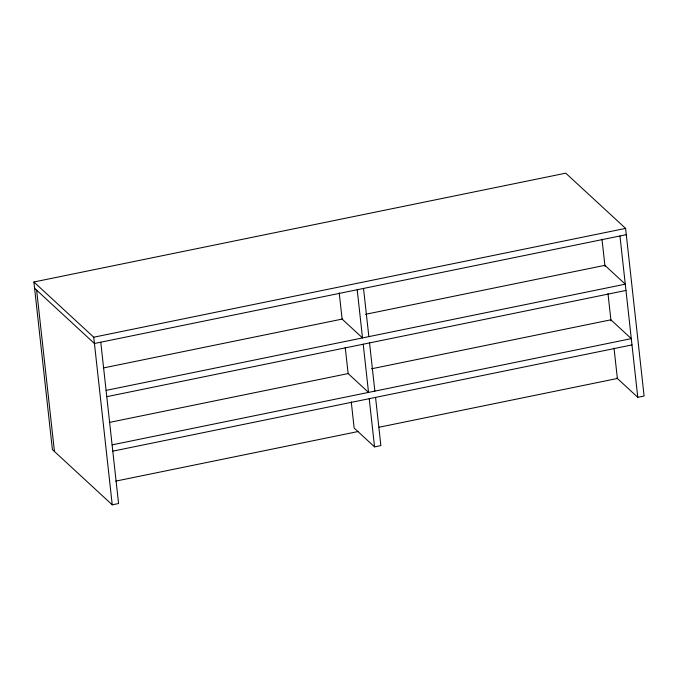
<?xml version="1.0" encoding="UTF-8"?>
<svg xmlns="http://www.w3.org/2000/svg" width="678" height="678" viewBox="0 0 678 678"><rect width="100%" height="100%" fill="white"/><g stroke="black" fill="none" stroke-linecap="round" stroke-linejoin="round"><path stroke-width="1.02" d="M100.768 342.204L118.574 503.534L112.243 504.83L52.401 449.607L33.9 281.989L565.757 173.17L625.599 228.393L644.1 396.011L637.769 397.308L616.963 378.104M33.9 281.989L93.742 337.212L625.599 228.393M626.286 234.681L94.437 343.5L34.595 288.277M103.302 367.968L342.687 318.982M365.493 314.321L604.878 265.335L625.277 284.167L106.082 390.392M106.777 396.681L625.972 290.447M109.319 422.436L348.704 373.459M371.502 368.798L610.895 319.813L631.294 338.644L112.099 444.87M112.794 451.158L631.989 344.924M115.794 481.109L358.289 431.488M379.019 427.25L617.37 378.477L614.014 348.102M351.255 401.859L354.145 428.055L374.544 446.878L380.875 445.582L375.553 397.393M619.955 235.978L637.769 397.308M601.988 239.148L604.996 266.386M607.996 293.625L611.005 320.864M363.527 288.438L368.849 336.635M369.544 342.915L374.858 391.104M357.196 289.735L362.518 337.924L342.119 319.101L339.22 292.913M363.213 344.212L368.527 392.401L348.128 373.578L345.238 347.39M369.222 398.689L374.544 446.878M93.742 337.212L112.243 504.83M36.637 290.159L54.443 451.489"/></g></svg>
